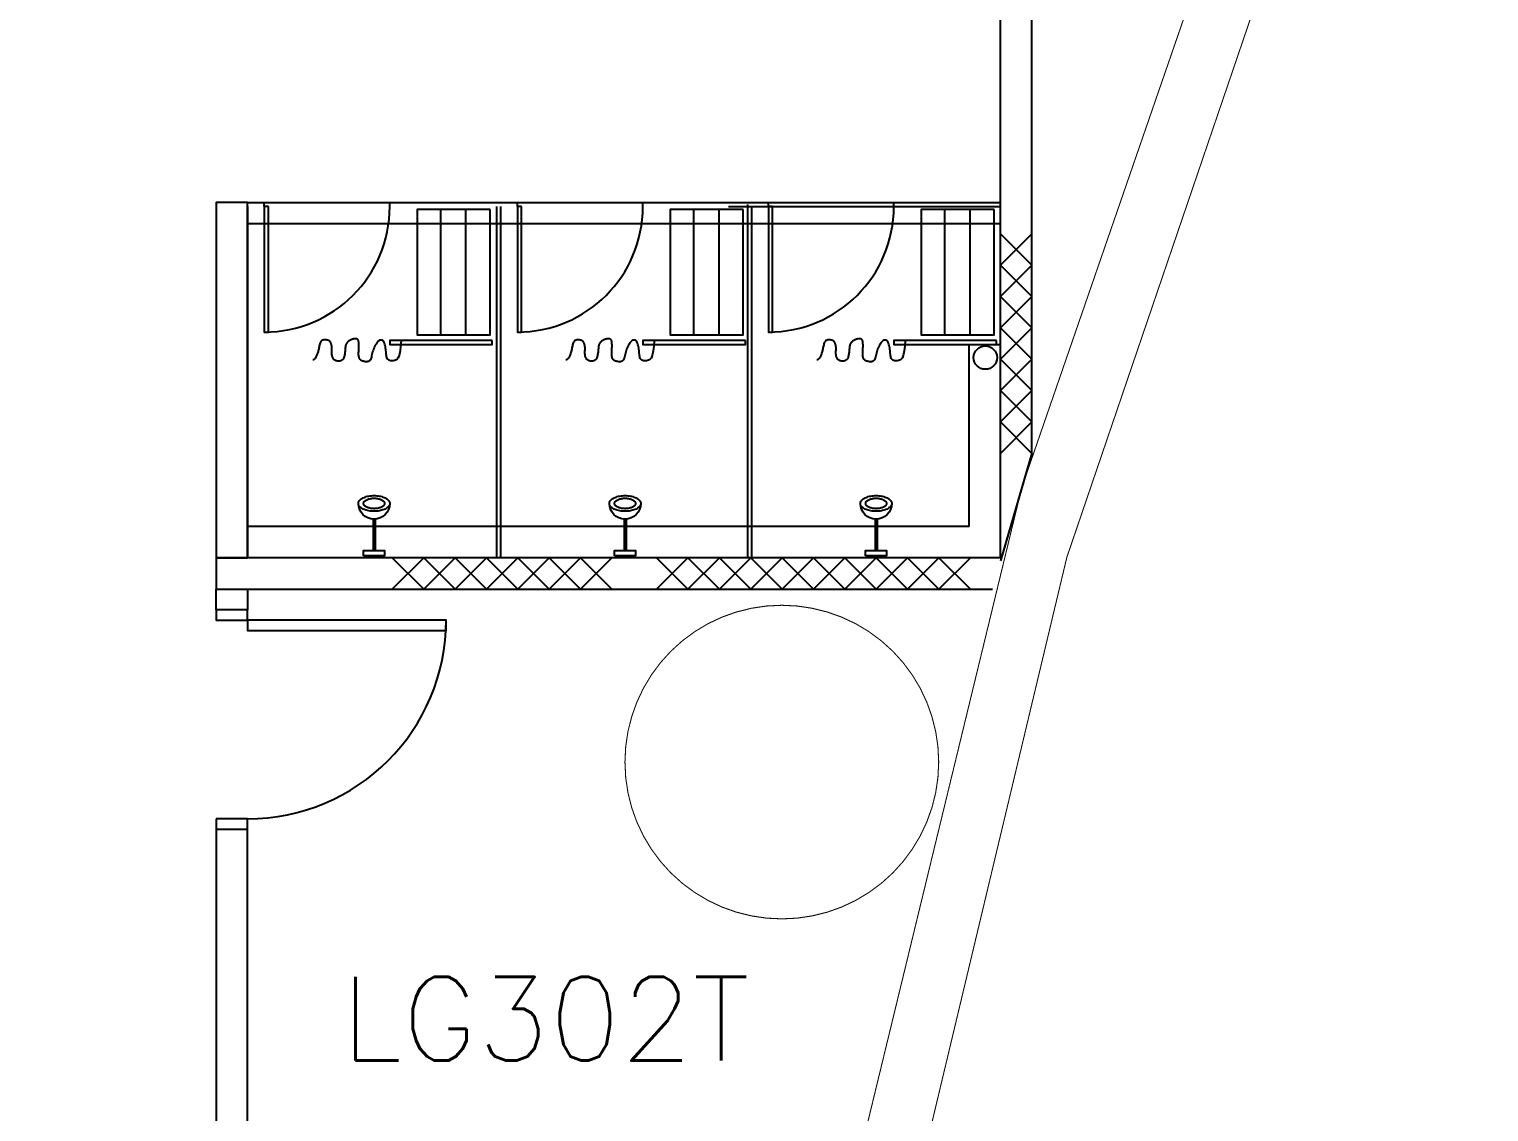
# Model space of a CAD drawing. Extents: x -163002 to 22103, y -103500 to 51643.
# Drawn here: x -68996 to -62018, y -72649 to -67471 of the extents above; entities that cross this region are included whole.
import ezdxf

# ---------------------------------------------------------------- set-up
doc = ezdxf.new("R2010")
doc.units = 0
doc.header["$LTSCALE"] = 1000
doc.header["$MEASUREMENT"] = 0
doc.layers.get('0').update_dxf_attribs({"linetype": 'CONTINUOUS'})
for name, color, linetype in [('s1113a$0$20', 1, 'CONTINUOUS'), ('s1113a$0$22', 14, 'CONTINUOUS'), ('s1113a$0$30', 7, 'CONTINUOUS'), ('s1113a$0$49', 7, 'CONTINUOUS'), ('s1113a$0$bc-dr', 7, 'CONTINUOUS'), ('s1113a$0$bc-wall', 4, 'CONTINUOUS'), ('s1113a$0$bc-wall-half', 3, 'CONTINUOUS'), ('s1113a$0$INTER-FIN', 1, 'CONTINUOUS'), ('s1113a$0$NEW-STAIR', 15, 'CONTINUOUS'), ('s1113a$0$ROOM-NO', 4, 'CONTINUOUS'), ('s1113a$0$sani02', 7, 'CONTINUOUS'), ('s4113a$0$6', 7, 'CONTINUOUS'), ('s4113a$0$9', 7, 'CONTINUOUS')]:
    doc.layers.add(name, color=color, linetype=linetype)
doc.styles.add('s1113a$0$STANDARD', font='SIMPLEX')

# ---------------------------------------------------------------- blocks, each defined once
blk = doc.blocks.new('s1113a$0$D1050B')
at = {"layer": 's1113a$0$30', "color": 2, "linetype": 'Continuous'}
for points in [[(0.05, 0.15), (0.1, 0.15), (0.1, 1.1), (0.05, 1.1)], [(0, 0), (0.05, 0), (0.05, 0.15), (0, 0.15)], [(1, 0), (1.05, 0), (1.05, 0.15), (1, 0.15)]]:
    blk.add_lwpolyline(points, close=True, dxfattribs=at)
blk.add_arc((0.05, 0.150001), 0.950006, 0, 90, dxfattribs=at)
blk = doc.blocks.new('s1113a$0$SHWR')
at = {"layer": 's1113a$0$49', "color": 14, "linetype": 'Continuous'}
for p, q in [((-0.005, -0.175), (-0.005, -0.025)), ((0.005, -0.175), (0.005, -0.025))]:
    blk.add_line(p, q, dxfattribs=at)
blk.add_lwpolyline([(-0.05, 0), (-0.05, -0.025), (0.05, -0.025), (0.05, 0)], close=True, dxfattribs=at)
for points in [[(0.075, -0.25, 0.087445), (0.073739, -0.243262, 0.069281), (0.070477, -0.237175, 0.06008), (0.064548, -0.230897, 0.040836), (0.057453, -0.225896, 0.036504), (0.047752, -0.221076, 0.027544), (0.0375, -0.217524, 0.025803), (0.025372, -0.214708, 0.022453), (0.013024, -0.21307, 0.021977), (0, -0.212498, 0.021977), (-0.013024, -0.21307, 0.022453), (-0.025372, -0.214708, 0.025803), (-0.0375, -0.217524, 0.027544), (-0.047752, -0.221076, 0.036504), (-0.057453, -0.225896, 0.040836), (-0.064548, -0.230897, 0.06008), (-0.070477, -0.237175, 0.069281), (-0.073739, -0.243262, 0.087445), (-0.075, -0.25, 0.087445), (-0.073739, -0.256739, 0.069281), (-0.070477, -0.262826, 0.06008), (-0.064548, -0.269104, 0.040836), (-0.057453, -0.274105, 0.036504), (-0.047752, -0.278925, 0.027544), (-0.0375, -0.282476, 0.025803), (-0.025372, -0.285293, 0.022453), (-0.013024, -0.286931, 0.021977), (0, -0.287503, 0.021977), (0.013024, -0.286931, 0.022453), (0.025372, -0.285293, 0.025803), (0.0375, -0.282476, 0.027544), (0.047752, -0.278925, 0.036504), (0.057453, -0.274105, 0.040836), (0.064548, -0.269104, 0.06008), (0.070477, -0.262826, 0.069281), (0.073739, -0.256739, 0.087445), (0.075, -0.25)], [(0.05, -0.25, 0.087445), (0.049159, -0.245508, 0.069281), (0.046985, -0.24145, 0.06008), (0.043032, -0.237264, 0.040836), (0.038302, -0.233931, 0.036504), (0.031835, -0.230717, 0.027544), (0.025, -0.22835, 0.025803), (0.016915, -0.226472, 0.022453), (0.008682, -0.22538, 0.021977), (0, -0.224999, 0.021977), (-0.008682, -0.22538, 0.022453), (-0.016915, -0.226472, 0.025803), (-0.025, -0.22835, 0.027544), (-0.031835, -0.230717, 0.036504), (-0.038302, -0.233931, 0.040836), (-0.043032, -0.237264, 0.06008), (-0.046985, -0.24145, 0.069281), (-0.049159, -0.245508, 0.087445), (-0.05, -0.25, 0.087445), (-0.049159, -0.254493, 0.069281), (-0.046985, -0.258551, 0.06008), (-0.043032, -0.262736, 0.040836), (-0.038302, -0.26607, 0.036504), (-0.031835, -0.269284, 0.027544), (-0.025, -0.271651, 0.025803), (-0.016915, -0.273529, 0.022453), (-0.008682, -0.274621, 0.021977), (0, -0.275002, 0.021977), (0.008682, -0.274621, 0.022453), (0.016915, -0.273529, 0.025803), (0.025, -0.271651, 0.027544), (0.031835, -0.269284, 0.036504), (0.038302, -0.26607, 0.040836), (0.043032, -0.262736, 0.06008), (0.046985, -0.258551, 0.069281), (0.049159, -0.254493, 0.087445), (0.05, -0.25)]]:
    blk.add_lwpolyline(points, format="xyb", close=True, dxfattribs=at)
blk.add_arc((0, -0.25), 0.075, 0, 180, dxfattribs=at)
blk = doc.blocks.new('s1113a')
at = {"layer": 's1113a$0$20', "color": 14, "linetype": 'Continuous'}
for p, q in [((-64202.3, -69499.3), (-64352.3, -70013.6)), ((-64348.3, -69999.9), (-65996.5, -69999.9)), ((-65996.5, -70149.9), (-64391.3, -70149.9))]:
    blk.add_line(p, q, dxfattribs=at)
for points in [[(-64202.3, -69499.3), (-64202.3, -65449.9), (-69024.7, -65449.9), (-69024.6766, -65724.9), (-72742.3, -65724.9)], [(-64352.3, -69999.9), (-64352.3, -65599.9), (-68874.68723, -65599.9), (-68874.66383, -65874.9), (-72592.3, -65874.9)]]:
    blk.add_lwpolyline(points, dxfattribs=at)
at = {"layer": 's1113a$0$22', "color": 14, "linetype": 'Continuous'}
for points in [[(-64352.3, -68449.9), (-64202.3, -68599.9), (-64352.3, -68749.9), (-64202.3, -68899.9), (-64352.3, -69049.9), (-64202.3, -69199.9), (-64352.3, -69349.9), (-64202.3, -69499.9)], [(-64202.3, -68449.9), (-64352.3, -68599.9), (-64202.3, -68749.9), (-64352.3, -68899.9), (-64202.3, -69049.9), (-64352.3, -69199.9), (-64202.3, -69349.9), (-64352.3, -69499.9)], [(-65996.5, -69999.9), (-65846.5, -70149.9), (-65696.5, -69999.9), (-65546.5, -70149.9), (-65396.5, -69999.9), (-65246.5, -70149.9)], [(-65996.5, -70149.9), (-65846.5, -69999.9), (-65696.5, -70149.9), (-65546.5, -69999.9), (-65396.5, -70149.9), (-65246.5, -69999.9)], [(-64496.5, -70149.9), (-64646.5, -69999.9), (-64796.5, -70149.9), (-64946.5, -69999.9), (-65096.5, -70149.9), (-65246.5, -69999.9)], [(-64496.5, -69999.9), (-64646.5, -70149.9), (-64796.5, -69999.9), (-64946.5, -70149.9), (-65096.5, -69999.9), (-65246.5, -70149.9)]]:
    blk.add_lwpolyline(points, dxfattribs=at)
at = {"layer": 's1113a$0$bc-wall'}
blk.add_lwpolyline([(-65996.5, -69999.9), (-68102.3, -69999.9), (-68102.3, -70149.9), (-65996.5, -70149.9)], dxfattribs=at)
at = {"layer": 's1113a$0$bc-wall', "color": 1}
for points in [[(-67260, -70149.9), (-67110, -69999.9), (-66960, -70149.9), (-66810, -69999.9), (-66660, -70149.9), (-66510, -69999.9), (-66360, -70149.9), (-66210, -69999.9)], [(-67260, -69999.9), (-67110, -70149.9), (-66960, -69999.9), (-66810, -70149.9), (-66660, -69999.9), (-66510, -70149.9), (-66360, -69999.9), (-66210, -70149.9)]]:
    blk.add_lwpolyline(points, dxfattribs=at)
at = {"layer": 's1113a$0$bc-wall-half', "color": 3}
for points in [[(-67952.3, -68299.9), (-68102.3, -68299.9), (-68102.3, -69999.9), (-67952.3, -69999.9)], [(-67952.3, -70247.84131), (-68102.3, -70247.84131), (-68102.3, -70149.9), (-67952.3, -70149.9)]]:
    blk.add_lwpolyline(points, close=True, dxfattribs=at)
blk.add_lwpolyline([(-67952.3, -75799.897), (-67952.3, -71299.07713), (-68102.3, -71299.07713), (-68102.3, -75799.9)], dxfattribs=at)
at = {"layer": 's1113a$0$INTER-FIN'}
blk.add_circle((-64425, -69042), 56, dxfattribs=at)
at = {"layer": 's1113a$0$NEW-STAIR'}
for p, q in [((-64502.3, -69849.9), (-64502.3, -68979.9)), ((-64502.3, -68979.9), (-64352.3, -68979.9))]:
    blk.add_line(p, q, dxfattribs=at)
blk.add_lwpolyline([(-64502.3, -69849.9), (-67952.3, -69849.9)], dxfattribs=at)
at = {"layer": 's1113a$0$sani02'}
for p, q in [((-67952.3, -68299.9), (-64352.3, -68299.9)), ((-67872.3, -68319.9), (-67872.3, -68299.9)), ((-67272.3, -68319.9), (-67272.3, -68299.9)), ((-66662.3, -68319.9), (-66662.3, -68299.9)), ((-66062.3, -68319.9), (-66062.3, -68299.9)), ((-65562.3, -68309.9), (-65562.3, -69999.9)), ((-65462.3, -68319.9), (-65462.3, -68299.9)), ((-64862.3, -68319.9), (-64862.3, -68299.9)), ((-67952.3, -68319.9), (-67952.3, -69999.9)), ((-67028.63638, -68933.14456), (-67028.63638, -68333.14456)), ((-66908.0882, -68933.14456), (-66908.0882, -68333.14456)), ((-66762.3, -68319.9), (-66762.3, -69999.9)), ((-66742.3, -68319.9), (-66742.3, -69999.9)), ((-65818.63638, -68933.14456), (-65818.63638, -68333.14456)), ((-65698.0882, -68933.14456), (-65698.0882, -68333.14456)), ((-65652.3, -68319.9), (-64352.3, -68319.9)), ((-65542.3, -68319.9), (-65542.3, -69999.9)), ((-64618.63638, -68933.14456), (-64618.63638, -68333.14456)), ((-64498.0882, -68933.14456), (-64498.0882, -68333.14456)), ((-67952.3, -68399.9), (-64352.3, -68399.9))]:
    blk.add_line(p, q, dxfattribs=at)
for points in [[(-67852.3, -68319.9), (-67872.3, -68319.9), (-67872.3, -68919.9), (-67852.3, -68919.9)], [(-66791.958, -68333.14456), (-67141.958, -68333.14456), (-67141.958, -68933.14456), (-66791.958, -68933.14456)], [(-66642.3, -68319.9), (-66662.3, -68319.9), (-66662.3, -68919.9), (-66642.3, -68919.9)], [(-65581.958, -68333.14456), (-65931.958, -68333.14456), (-65931.958, -68933.14456), (-65581.958, -68933.14456)], [(-65442.3, -68319.9), (-65462.3, -68319.9), (-65462.3, -68919.9), (-65442.3, -68919.9)], [(-64381.958, -68333.14456), (-64731.958, -68333.14456), (-64731.958, -68933.14456), (-64381.958, -68933.14456)], [(-66782.3, -68959.9), (-67272.3, -68959.9), (-67272.3, -68979.9), (-66782.3, -68979.9)], [(-65572.3, -68959.9), (-66062.3, -68959.9), (-66062.3, -68979.9), (-65572.3, -68979.9)], [(-64372.3, -68959.9), (-64862.3, -68959.9), (-64862.3, -68979.9), (-64372.3, -68979.9)]]:
    blk.add_lwpolyline(points, close=True, dxfattribs=at)
for points in [[(-67218.32166, -68959.7563), (-67220.50972, -68987.45868), (-67223.08891, -69008.96748), (-67226.03683, -69025.11436), (-67229.33108, -69036.73099), (-67232.94926, -69044.64903), (-67236.86898, -69049.70015), (-67241.06782, -69052.71601), (-67245.5234, -69054.52828), (-67250.19839, -69055.82457), (-67254.9957, -69056.71621), (-67259.80336, -69057.1705), (-67264.50935, -69057.15471), (-67269.00169, -69056.63614), (-67273.16836, -69055.58207), (-67276.89738, -69053.95978), (-67280.07674, -69051.73655), (-67282.62862, -69048.89317), (-67284.61188, -69045.46435), (-67286.11958, -69041.4983), (-67287.24476, -69037.04324), (-67288.08047, -69032.14738), (-67288.71974, -69026.85894), (-67289.25563, -69021.22611), (-67289.78117, -69015.29713), (-67290.37851, -69009.13225), (-67291.08612, -69002.83995), (-67291.93158, -68996.54077), (-67292.94245, -68990.35522), (-67294.1463, -68984.40386), (-67295.5707, -68978.80719), (-67297.24323, -68973.68576), (-67299.19145, -68969.1601), (-67301.43374, -68965.33525), (-67303.95172, -68962.25424), (-67306.71783, -68959.94462), (-67309.70449, -68958.43396), (-67312.88414, -68957.7498), (-67316.22921, -68957.91968), (-67319.71212, -68958.97117), (-67323.30531, -68960.9318), (-67326.97604, -68963.80732), (-67330.6709, -68967.51623), (-67334.33129, -68971.95522), (-67337.89864, -68977.02096), (-67341.31436, -68982.61016), (-67344.51986, -68988.6195), (-67347.45656, -68994.94567), (-67350.06588, -69001.48535), (-67352.31105, -69008.13408), (-67354.24262, -69014.78282), (-67355.93295, -69021.32136), (-67357.45443, -69027.6395), (-67358.87941, -69033.62704), (-67360.28026, -69039.17378), (-67361.72937, -69044.16951), (-67363.29909, -69048.50405), (-67365.04973, -69052.0976), (-67366.99336, -69054.99206), (-67369.12997, -69057.25976), (-67371.45958, -69058.97302), (-67373.98216, -69060.20415), (-67376.69773, -69061.02548), (-67379.60629, -69061.50932), (-67382.70784, -69061.72799), (-67385.99145, -69061.73946), (-67389.40258, -69061.54432), (-67392.87573, -69061.12877), (-67396.34544, -69060.47906), (-67399.74623, -69059.58139), (-67403.01261, -69058.422), (-67406.07912, -69056.98711), (-67408.88027, -69055.26294), (-67411.36379, -69053.24147), (-67413.53027, -69050.93761), (-67415.39349, -69048.37202), (-67416.96723, -69045.56537), (-67418.26527, -69042.53831), (-67419.30141, -69039.31152), (-67420.08942, -69035.90565), (-67420.6431, -69032.34137), (-67420.97967, -69028.63819), (-67421.13015, -69024.81103), (-67421.129, -69020.87367), (-67421.01069, -69016.83989), (-67420.80966, -69012.72346), (-67420.56039, -69008.53815), (-67420.29734, -69004.29775), (-67420.05496, -69000.01602), (-67419.86255, -68995.71306), (-67419.72873, -68991.43421), (-67419.65693, -68987.23113), (-67419.65061, -68983.15546), (-67419.71321, -68979.25887), (-67419.84818, -68975.59301), (-67420.05896, -68972.20954), (-67420.349, -68969.1601), (-67420.72002, -68966.48202), (-67421.16686, -68964.15519), (-67421.68261, -68962.14519), (-67422.2604, -68960.41758), (-67422.89333, -68958.93791), (-67423.57451, -68957.67175), (-67424.29705, -68956.58467), (-67425.05405, -68955.64223), (-67425.84668, -68954.81572), (-67426.70823, -68954.09942), (-67427.68006, -68953.49332), (-67428.80353, -68952.99742), (-67430.11998, -68952.61171), (-67431.67078, -68952.33621), (-67433.49726, -68952.17091), (-67435.64078, -68952.11581), (-67438.12604, -68952.17493), (-67440.91111, -68952.36835), (-67443.93741, -68952.72019), (-67447.14636, -68953.25455), (-67450.47936, -68953.99553), (-67453.87783, -68954.96724), (-67457.2832, -68956.1938), (-67460.63688, -68957.69929), (-67463.88487, -68959.49865), (-67466.99157, -68961.57007), (-67469.92597, -68963.88255), (-67472.65704, -68966.4051), (-67475.15378, -68969.10672), (-67477.38516, -68971.95642), (-67479.32018, -68974.92321), (-67480.92781, -68977.97609), (-67482.1914, -68981.09325), (-67483.15172, -68984.28962), (-67483.86393, -68987.5893), (-67484.38314, -68991.01639), (-67484.76451, -68994.59501), (-67485.06317, -68998.34926), (-67485.33426, -69002.30325), (-67485.63292, -69006.48109), (-67486.00623, -69010.88737), (-67486.46915, -69015.44861), (-67487.02856, -69020.07185), (-67487.69135, -69024.66409), (-67488.46442, -69029.13236), (-67489.35467, -69033.38367), (-67490.36898, -69037.32505), (-67491.51425, -69040.8635), (-67492.7922, -69043.92959), (-67494.18388, -69046.548), (-67495.66517, -69048.76693), (-67497.21193, -69050.63459), (-67498.80005, -69052.19921), (-67500.4054, -69053.50899), (-67502.00385, -69054.61214), (-67503.57129, -69055.55688), (-67505.09335, -69056.38338), (-67506.59473, -69057.09969), (-67508.10988, -69057.70579), (-67509.67329, -69058.20169), (-67511.3194, -69058.58739), (-67513.08268, -69058.86289), (-67514.99759, -69059.02819), (-67517.0986, -69059.08329), (-67519.4058, -69059.02245), (-67521.88187, -69058.81698), (-67524.47511, -69058.43242), (-67527.13382, -69057.83436), (-67529.80632, -69056.98834), (-67532.44091, -69055.85994), (-67534.9859, -69054.41471), (-67537.38958, -69052.61822), (-67539.60717, -69050.44752), (-67541.62143, -69047.92554), (-67543.42203, -69045.08675), (-67544.99862, -69041.96557), (-67546.34088, -69038.59643), (-67547.43846, -69035.01379), (-67548.28104, -69031.25207), (-67548.85826, -69027.34571), (-67549.17129, -69023.32972), (-67549.26721, -69019.24142), (-67549.20462, -69015.11868), (-67549.04209, -69010.99938), (-67548.8382, -69006.9214), (-67548.65155, -69002.92263), (-67548.54072, -68999.04095), (-67548.56428, -68995.31424), (-67548.76646, -68991.77464), (-67549.13405, -68988.43133), (-67549.63949, -68985.28775), (-67550.2552, -68982.34736), (-67550.95361, -68979.6136), (-67551.70716, -68977.0899), (-67552.48827, -68974.77972), (-67553.26939, -68972.68649), (-67554.03212, -68970.80965), (-67554.79485, -68969.13255), (-67555.58514, -68967.63452), (-67556.43058, -68966.2949), (-67557.35873, -68965.09303), (-67558.39716, -68964.00825), (-67559.57343, -68963.01989), (-67560.91513, -68962.1073), (-67562.44465, -68961.25439), (-67564.16372, -68960.46347), (-67566.06887, -68959.74142), (-67568.15668, -68959.09514), (-67570.42369, -68958.5315), (-67572.86644, -68958.05741), (-67575.48151, -68957.67974), (-67578.26543, -68957.40538), (-67581.20499, -68957.25156), (-67584.24793, -68957.27682), (-67587.33223, -68957.55003), (-67590.39584, -68958.14006), (-67593.37675, -68959.1158), (-67596.21293, -68960.54611), (-67598.84234, -68962.49987), (-67601.20295, -68965.04595), (-67603.25055, -68968.22339), (-67605.01212, -68971.95182), (-67606.53246, -68976.12105), (-67607.85638, -68980.62088), (-67609.02867, -68985.34111), (-67610.09412, -68990.17154), (-67611.09754, -68995.00197), (-67612.08372, -68999.72219), (-67613.09172, -69004.24469), (-67614.13762, -69008.57261), (-67615.23176, -69012.73179), (-67616.38449, -69016.74805), (-67617.60614, -69020.64723), (-67618.90705, -69024.45515), (-67620.29757, -69028.19764), (-67621.78804, -69031.90052), (-67623.39166, -69035.57012), (-67625.13313, -69039.13469), (-67627.04002, -69042.50296), (-67629.13988, -69045.58369), (-67631.46029, -69048.28561), (-67634.0288, -69050.51746), (-67636.87298, -69052.18799), (-67640.02039, -69053.20593)], [(-66008.32166, -68959.7563), (-66010.50972, -68987.45868), (-66013.08891, -69008.96748), (-66016.03683, -69025.11436), (-66019.33108, -69036.73099), (-66022.94926, -69044.64903), (-66026.86898, -69049.70015), (-66031.06782, -69052.71601), (-66035.5234, -69054.52828), (-66040.19839, -69055.82457), (-66044.9957, -69056.71621), (-66049.80336, -69057.1705), (-66054.50935, -69057.15471), (-66059.00169, -69056.63614), (-66063.16836, -69055.58207), (-66066.89738, -69053.95978), (-66070.07674, -69051.73655), (-66072.62862, -69048.89317), (-66074.61188, -69045.46435), (-66076.11958, -69041.4983), (-66077.24476, -69037.04324), (-66078.08047, -69032.14738), (-66078.71974, -69026.85894), (-66079.25563, -69021.22611), (-66079.78117, -69015.29713), (-66080.37851, -69009.13225), (-66081.08612, -69002.83995), (-66081.93158, -68996.54077), (-66082.94245, -68990.35522), (-66084.1463, -68984.40386), (-66085.5707, -68978.80719), (-66087.24323, -68973.68576), (-66089.19145, -68969.1601), (-66091.43374, -68965.33525), (-66093.95172, -68962.25424), (-66096.71783, -68959.94462), (-66099.70449, -68958.43396), (-66102.88414, -68957.7498), (-66106.22921, -68957.91968), (-66109.71212, -68958.97117), (-66113.30531, -68960.9318), (-66116.97604, -68963.80732), (-66120.6709, -68967.51623), (-66124.33129, -68971.95522), (-66127.89864, -68977.02096), (-66131.31436, -68982.61016), (-66134.51986, -68988.6195), (-66137.45656, -68994.94567), (-66140.06588, -69001.48535), (-66142.31105, -69008.13408), (-66144.24262, -69014.78282), (-66145.93295, -69021.32136), (-66147.45443, -69027.6395), (-66148.87941, -69033.62704), (-66150.28026, -69039.17378), (-66151.72937, -69044.16951), (-66153.29909, -69048.50405), (-66155.04973, -69052.0976), (-66156.99336, -69054.99206), (-66159.12997, -69057.25976), (-66161.45958, -69058.97302), (-66163.98216, -69060.20415), (-66166.69773, -69061.02548), (-66169.60629, -69061.50932), (-66172.70784, -69061.72799), (-66175.99145, -69061.73946), (-66179.40258, -69061.54432), (-66182.87573, -69061.12877), (-66186.34544, -69060.47906), (-66189.74623, -69059.58139), (-66193.01261, -69058.422), (-66196.07912, -69056.98711), (-66198.88027, -69055.26294), (-66201.36379, -69053.24147), (-66203.53027, -69050.93761), (-66205.39349, -69048.37202), (-66206.96723, -69045.56537), (-66208.26527, -69042.53831), (-66209.30141, -69039.31152), (-66210.08942, -69035.90565), (-66210.6431, -69032.34137), (-66210.97967, -69028.63819), (-66211.13015, -69024.81103), (-66211.129, -69020.87367), (-66211.01069, -69016.83989), (-66210.80966, -69012.72346), (-66210.56039, -69008.53815), (-66210.29734, -69004.29775), (-66210.05496, -69000.01602), (-66209.86255, -68995.71306), (-66209.72873, -68991.43421), (-66209.65693, -68987.23113), (-66209.65061, -68983.15546), (-66209.71321, -68979.25887), (-66209.84818, -68975.59301), (-66210.05896, -68972.20954), (-66210.349, -68969.1601), (-66210.72002, -68966.48202), (-66211.16686, -68964.15519), (-66211.68261, -68962.14519), (-66212.2604, -68960.41758), (-66212.89333, -68958.93791), (-66213.57451, -68957.67175), (-66214.29705, -68956.58467), (-66215.05405, -68955.64223), (-66215.84668, -68954.81572), (-66216.70823, -68954.09942), (-66217.68006, -68953.49332), (-66218.80353, -68952.99742), (-66220.11998, -68952.61171), (-66221.67078, -68952.33621), (-66223.49726, -68952.17091), (-66225.64078, -68952.11581), (-66228.12604, -68952.17493), (-66230.91111, -68952.36835), (-66233.93741, -68952.72019), (-66237.14636, -68953.25455), (-66240.47936, -68953.99553), (-66243.87783, -68954.96724), (-66247.2832, -68956.1938), (-66250.63688, -68957.69929), (-66253.88487, -68959.49865), (-66256.99157, -68961.57007), (-66259.92597, -68963.88255), (-66262.65704, -68966.4051), (-66265.15378, -68969.10672), (-66267.38516, -68971.95642), (-66269.32018, -68974.92321), (-66270.92781, -68977.97609), (-66272.1914, -68981.09325), (-66273.15172, -68984.28962), (-66273.86393, -68987.5893), (-66274.38314, -68991.01639), (-66274.76451, -68994.59501), (-66275.06317, -68998.34926), (-66275.33426, -69002.30325), (-66275.63292, -69006.48109), (-66276.00623, -69010.88737), (-66276.46915, -69015.44861), (-66277.02856, -69020.07185), (-66277.69135, -69024.66409), (-66278.46442, -69029.13236), (-66279.35467, -69033.38367), (-66280.36898, -69037.32505), (-66281.51425, -69040.8635), (-66282.7922, -69043.92959), (-66284.18388, -69046.548), (-66285.66517, -69048.76693), (-66287.21193, -69050.63459), (-66288.80005, -69052.19921), (-66290.4054, -69053.50899), (-66292.00385, -69054.61214), (-66293.57129, -69055.55688), (-66295.09335, -69056.38338), (-66296.59473, -69057.09969), (-66298.10988, -69057.70579), (-66299.67329, -69058.20169), (-66301.3194, -69058.58739), (-66303.08268, -69058.86289), (-66304.99759, -69059.02819), (-66307.0986, -69059.08329), (-66309.4058, -69059.02245), (-66311.88187, -69058.81698), (-66314.47511, -69058.43242), (-66317.13382, -69057.83436), (-66319.80632, -69056.98834), (-66322.44091, -69055.85994), (-66324.9859, -69054.41471), (-66327.38958, -69052.61822), (-66329.60717, -69050.44752), (-66331.62143, -69047.92554), (-66333.42203, -69045.08675), (-66334.99862, -69041.96557), (-66336.34088, -69038.59643), (-66337.43846, -69035.01379), (-66338.28104, -69031.25207), (-66338.85826, -69027.34571), (-66339.17129, -69023.32972), (-66339.26721, -69019.24142), (-66339.20462, -69015.11868), (-66339.04209, -69010.99938), (-66338.8382, -69006.9214), (-66338.65155, -69002.92263), (-66338.54072, -68999.04095), (-66338.56428, -68995.31424), (-66338.76646, -68991.77464), (-66339.13405, -68988.43133), (-66339.63949, -68985.28775), (-66340.2552, -68982.34736), (-66340.95361, -68979.6136), (-66341.70716, -68977.0899), (-66342.48827, -68974.77972), (-66343.26939, -68972.68649), (-66344.03212, -68970.80965), (-66344.79485, -68969.13255), (-66345.58514, -68967.63452), (-66346.43058, -68966.2949), (-66347.35873, -68965.09303), (-66348.39716, -68964.00825), (-66349.57343, -68963.01989), (-66350.91513, -68962.1073), (-66352.44465, -68961.25439), (-66354.16372, -68960.46347), (-66356.06887, -68959.74142), (-66358.15668, -68959.09514), (-66360.42369, -68958.5315), (-66362.86644, -68958.05741), (-66365.48151, -68957.67974), (-66368.26543, -68957.40538), (-66371.20499, -68957.25156), (-66374.24793, -68957.27682), (-66377.33223, -68957.55003), (-66380.39584, -68958.14006), (-66383.37675, -68959.1158), (-66386.21293, -68960.54611), (-66388.84234, -68962.49987), (-66391.20295, -68965.04595), (-66393.25055, -68968.22339), (-66395.01212, -68971.95182), (-66396.53246, -68976.12105), (-66397.85638, -68980.62088), (-66399.02867, -68985.34111), (-66400.09412, -68990.17154), (-66401.09754, -68995.00197), (-66402.08372, -68999.72219), (-66403.09172, -69004.24469), (-66404.13762, -69008.57261), (-66405.23176, -69012.73179), (-66406.38449, -69016.74805), (-66407.60614, -69020.64723), (-66408.90705, -69024.45515), (-66410.29757, -69028.19764), (-66411.78804, -69031.90052), (-66413.39166, -69035.57012), (-66415.13313, -69039.13469), (-66417.04002, -69042.50296), (-66419.13988, -69045.58369), (-66421.46029, -69048.28561), (-66424.0288, -69050.51746), (-66426.87298, -69052.18799), (-66430.02039, -69053.20593)], [(-64808.32166, -68959.7563), (-64810.50972, -68987.45868), (-64813.08891, -69008.96748), (-64816.03683, -69025.11436), (-64819.33108, -69036.73099), (-64822.94926, -69044.64903), (-64826.86898, -69049.70015), (-64831.06782, -69052.71601), (-64835.5234, -69054.52828), (-64840.19839, -69055.82457), (-64844.9957, -69056.71621), (-64849.80336, -69057.1705), (-64854.50935, -69057.15471), (-64859.00169, -69056.63614), (-64863.16836, -69055.58207), (-64866.89738, -69053.95978), (-64870.07674, -69051.73655), (-64872.62862, -69048.89317), (-64874.61188, -69045.46435), (-64876.11958, -69041.4983), (-64877.24476, -69037.04324), (-64878.08047, -69032.14738), (-64878.71974, -69026.85894), (-64879.25563, -69021.22611), (-64879.78117, -69015.29713), (-64880.37851, -69009.13225), (-64881.08612, -69002.83995), (-64881.93158, -68996.54077), (-64882.94245, -68990.35522), (-64884.1463, -68984.40386), (-64885.5707, -68978.80719), (-64887.24323, -68973.68576), (-64889.19145, -68969.1601), (-64891.43374, -68965.33525), (-64893.95172, -68962.25424), (-64896.71783, -68959.94462), (-64899.70449, -68958.43396), (-64902.88414, -68957.7498), (-64906.22921, -68957.91968), (-64909.71212, -68958.97117), (-64913.30531, -68960.9318), (-64916.97604, -68963.80732), (-64920.6709, -68967.51623), (-64924.33129, -68971.95522), (-64927.89864, -68977.02096), (-64931.31436, -68982.61016), (-64934.51986, -68988.6195), (-64937.45656, -68994.94567), (-64940.06588, -69001.48535), (-64942.31105, -69008.13408), (-64944.24262, -69014.78282), (-64945.93295, -69021.32136), (-64947.45443, -69027.6395), (-64948.87941, -69033.62704), (-64950.28026, -69039.17378), (-64951.72937, -69044.16951), (-64953.29909, -69048.50405), (-64955.04973, -69052.0976), (-64956.99336, -69054.99206), (-64959.12997, -69057.25976), (-64961.45958, -69058.97302), (-64963.98216, -69060.20415), (-64966.69773, -69061.02548), (-64969.60629, -69061.50932), (-64972.70784, -69061.72799), (-64975.99145, -69061.73946), (-64979.40258, -69061.54432), (-64982.87573, -69061.12877), (-64986.34544, -69060.47906), (-64989.74623, -69059.58139), (-64993.01261, -69058.422), (-64996.07912, -69056.98711), (-64998.88027, -69055.26294), (-65001.36379, -69053.24147), (-65003.53027, -69050.93761), (-65005.39349, -69048.37202), (-65006.96723, -69045.56537), (-65008.26527, -69042.53831), (-65009.30141, -69039.31152), (-65010.08942, -69035.90565), (-65010.6431, -69032.34137), (-65010.97967, -69028.63819), (-65011.13015, -69024.81103), (-65011.129, -69020.87367), (-65011.01069, -69016.83989), (-65010.80966, -69012.72346), (-65010.56039, -69008.53815), (-65010.29734, -69004.29775), (-65010.05496, -69000.01602), (-65009.86255, -68995.71306), (-65009.72873, -68991.43421), (-65009.65693, -68987.23113), (-65009.65061, -68983.15546), (-65009.71321, -68979.25887), (-65009.84818, -68975.59301), (-65010.05896, -68972.20954), (-65010.349, -68969.1601), (-65010.72002, -68966.48202), (-65011.16686, -68964.15519), (-65011.68261, -68962.14519), (-65012.2604, -68960.41758), (-65012.89333, -68958.93791), (-65013.57451, -68957.67175), (-65014.29705, -68956.58467), (-65015.05405, -68955.64223), (-65015.84668, -68954.81572), (-65016.70823, -68954.09942), (-65017.68006, -68953.49332), (-65018.80353, -68952.99742), (-65020.11998, -68952.61171), (-65021.67078, -68952.33621), (-65023.49726, -68952.17091), (-65025.64078, -68952.11581), (-65028.12604, -68952.17493), (-65030.91111, -68952.36835), (-65033.93741, -68952.72019), (-65037.14636, -68953.25455), (-65040.47936, -68953.99553), (-65043.87783, -68954.96724), (-65047.2832, -68956.1938), (-65050.63688, -68957.69929), (-65053.88487, -68959.49865), (-65056.99157, -68961.57007), (-65059.92597, -68963.88255), (-65062.65704, -68966.4051), (-65065.15378, -68969.10672), (-65067.38516, -68971.95642), (-65069.32018, -68974.92321), (-65070.92781, -68977.97609), (-65072.1914, -68981.09325), (-65073.15172, -68984.28962), (-65073.86393, -68987.5893), (-65074.38314, -68991.01639), (-65074.76451, -68994.59501), (-65075.06317, -68998.34926), (-65075.33426, -69002.30325), (-65075.63292, -69006.48109), (-65076.00623, -69010.88737), (-65076.46915, -69015.44861), (-65077.02856, -69020.07185), (-65077.69135, -69024.66409), (-65078.46442, -69029.13236), (-65079.35467, -69033.38367), (-65080.36898, -69037.32505), (-65081.51425, -69040.8635), (-65082.7922, -69043.92959), (-65084.18388, -69046.548), (-65085.66517, -69048.76693), (-65087.21193, -69050.63459), (-65088.80005, -69052.19921), (-65090.4054, -69053.50899), (-65092.00385, -69054.61214), (-65093.57129, -69055.55688), (-65095.09335, -69056.38338), (-65096.59473, -69057.09969), (-65098.10988, -69057.70579), (-65099.67329, -69058.20169), (-65101.3194, -69058.58739), (-65103.08268, -69058.86289), (-65104.99759, -69059.02819), (-65107.0986, -69059.08329), (-65109.4058, -69059.02245), (-65111.88187, -69058.81698), (-65114.47511, -69058.43242), (-65117.13382, -69057.83436), (-65119.80632, -69056.98834), (-65122.44091, -69055.85994), (-65124.9859, -69054.41471), (-65127.38958, -69052.61822), (-65129.60717, -69050.44752), (-65131.62143, -69047.92554), (-65133.42203, -69045.08675), (-65134.99862, -69041.96557), (-65136.34088, -69038.59643), (-65137.43846, -69035.01379), (-65138.28104, -69031.25207), (-65138.85826, -69027.34571), (-65139.17129, -69023.32972), (-65139.26721, -69019.24142), (-65139.20462, -69015.11868), (-65139.04209, -69010.99938), (-65138.8382, -69006.9214), (-65138.65155, -69002.92263), (-65138.54072, -68999.04095), (-65138.56428, -68995.31424), (-65138.76646, -68991.77464), (-65139.13405, -68988.43133), (-65139.63949, -68985.28775), (-65140.2552, -68982.34736), (-65140.95361, -68979.6136), (-65141.70716, -68977.0899), (-65142.48827, -68974.77972), (-65143.26939, -68972.68649), (-65144.03212, -68970.80965), (-65144.79485, -68969.13255), (-65145.58514, -68967.63452), (-65146.43058, -68966.2949), (-65147.35873, -68965.09303), (-65148.39716, -68964.00825), (-65149.57343, -68963.01989), (-65150.91513, -68962.1073), (-65152.44465, -68961.25439), (-65154.16372, -68960.46347), (-65156.06887, -68959.74142), (-65158.15668, -68959.09514), (-65160.42369, -68958.5315), (-65162.86644, -68958.05741), (-65165.48151, -68957.67974), (-65168.26543, -68957.40538), (-65171.20499, -68957.25156), (-65174.24793, -68957.27682), (-65177.33223, -68957.55003), (-65180.39584, -68958.14006), (-65183.37675, -68959.1158), (-65186.21293, -68960.54611), (-65188.84234, -68962.49987), (-65191.20295, -68965.04595), (-65193.25055, -68968.22339), (-65195.01212, -68971.95182), (-65196.53246, -68976.12105), (-65197.85638, -68980.62088), (-65199.02867, -68985.34111), (-65200.09412, -68990.17154), (-65201.09754, -68995.00197), (-65202.08372, -68999.72219), (-65203.09172, -69004.24469), (-65204.13762, -69008.57261), (-65205.23176, -69012.73179), (-65206.38449, -69016.74805), (-65207.60614, -69020.64723), (-65208.90705, -69024.45515), (-65210.29757, -69028.19764), (-65211.78804, -69031.90052), (-65213.39166, -69035.57012), (-65215.13313, -69039.13469), (-65217.04002, -69042.50296), (-65219.13988, -69045.58369), (-65221.46029, -69048.28561), (-65224.0288, -69050.51746), (-65226.87298, -69052.18799), (-65230.02039, -69053.20593)]]:
    blk.add_lwpolyline(points, dxfattribs=at)
for centre in [(-67872.3, -68319.9), (-66662.3, -68319.9), (-65462.3, -68319.9)]:
    blk.add_arc(centre, 600, 270, 0, dxfattribs=at)
at = {"layer": 's1113a$0$bc-dr', "xscale": -999.994000000006, "yscale": -999.994000000006, "zscale": 1000, "rotation": 90}
blk.add_blockref('s1113a$0$D1050B', (-68102.2991, -70247.84131), dxfattribs=at)
at = {"layer": 's1113a$0$sani02', "xscale": -999.9980000000069, "yscale": 999.9979999999923, "zscale": 1000, "rotation": 180}
for p in [(-67347.3, -69989.50766), (-66147.3, -69989.50766), (-64947.3, -69989.50766)]:
    blk.add_blockref('s1113a$0$SHWR', p, dxfattribs=at)
at = {"layer": 's1113a$0$ROOM-NO', "style": 's1113a$0$STANDARD'}
blk.add_text('LG302T', height=400, dxfattribs=at).set_placement((-67505.23927, -72404.11842))
blk = doc.blocks.new('s4113a')
at = {"layer": 's4113a$0$6', "color": 3, "linetype": 'Continuous', "const_width": 5}
blk.add_lwpolyline([(-64647.9, -70976.5, 1), (-66147.9, -70976.5, 1)], format="xyb", close=True, dxfattribs=at)
at = {"layer": 's4113a$0$9', "color": 12, "linetype": 'Continuous', "const_width": 5}
for points in [[(-28296.4, -27818.1, 0.240383), (-65739.4, -75799.9, 0.240383)], [(-39289.1, -34655.2, 0.190585), (-65491.3, -76099.9, 0.190585)]]:
    blk.add_lwpolyline(points, format="xyb", dxfattribs=at)

msp = doc.modelspace()

# ---------------------------------------------------------------- block references
for name in ['s1113a', 's4113a']:
    msp.add_blockref(name, (0, 0))

doc.saveas('drawing.dxf')
